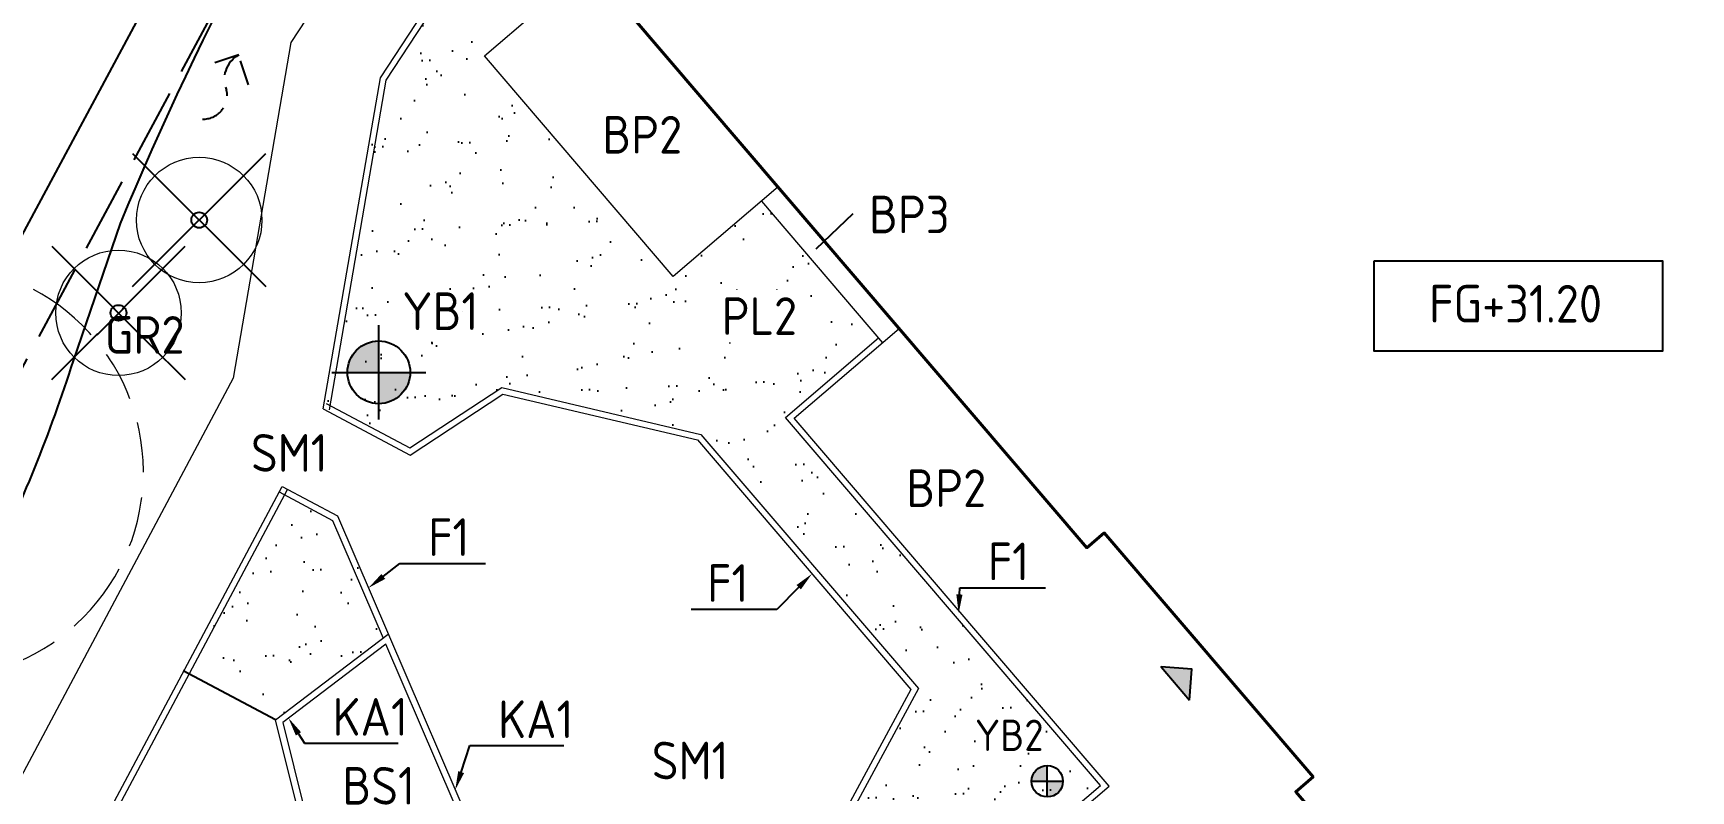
# Model space of a CAD drawing. Header units: metres. Extents: x 0 to 172473, y 0 to 6580575.
# Drawn here: x 172382.84 to 172409.25, y 6580541.34 to 6580553.42 of the extents above; entities that cross this region are included whole.
import ezdxf
from ezdxf import colors
from ezdxf.entities.mleader import LeaderData, LeaderLine
from ezdxf.enums import TextEntityAlignment as Align
from ezdxf.math import Vec2, Vec3

# ---------------------------------------------------------------- set-up
doc = ezdxf.new("R2010")
doc.units = ezdxf.units.M
doc.header["$LTSCALE"] = 0.2
for name, pattern in [('DASHED', [6, 4, -2]), ('DASHED_2', [3, 2, -1]), ('FASTGR', [8, 6, -2])]:
    doc.linetypes.add(name, pattern=pattern)
for name, color, linetype in [('A055_', 1, 'Continuous'), ('L-1822---N-', 1, 'Continuous'), ('L-DC----T1- Överbyggnad beteckning', 1, 'Continuous'), ('L-DDB2--T4-', 1, 'Continuous'), ('L-DDB2--T9-', 1, 'Continuous'), ('L-DE----T1-', 1, 'Continuous'), ('L-DE----T4-', 1, 'Continuous'), ('L-E-O------', 6, 'BH90-ENTREPGRANS'), ('L-raster plantering1', 9, 'Continuous'), ('M-001-10_text sitplan', 3, 'Continuous'), ('M-251A_Projekterade_höjder', 3, 'Continuous'), ('M-282_ytskiktsbeteckningar', 3, 'Continuous'), ('M-423_VA-punkt_linjeavvattning', 4, 'DASHED_2'), ('M-714_El-tele_punkt', 1, 'Continuous')]:
    doc.layers.add(name, color=color, linetype=linetype)
for name, color, linetype, lineweight in [('L-01S---EIN_', 6, 'Continuous', 40), ('L-DC----H1- (HÅRDGJORDA YTOR)_', 1, 'Continuous', 13), ('L-DCL--PEJN (PLANTERINGSYTOR)', 3, 'Continuous', 25), ('L-DED1--EJN (ränndal)_', 4, 'Continuous', 25), ('L-träd_inmätt krona dropzon', 4, 'DASHED', 18), ('Z-ADMFGR---(fastighetsgräns)', 1, 'FASTGR', 25), ('Z-VEGLTAEIR', 3, 'Continuous', 25)]:
    doc.layers.add(name, color=color, linetype=linetype, lineweight=lineweight)
doc.styles.add('Beteckningar', font='isocp2.shx')
doc.styles.add('ISO', font='ISO')
doc.styles.add('ISOCP', font='isocp.shx')
doc.styles.add('ISOCPEUR', font='isocpeur.ttf', dxfattribs={"height": 3.5})
doc.styles.get("Standard").update_dxf_attribs({"font": 'arial.ttf'})
doc.linetypes.add('BH90-ENTREPGRANS', pattern='A,12,-3,[1,BH90K.SHX,S=1,R=0,X=0,Y=0],-3', length=18)
pattern_1 = [(82.5, (0, 0), (-0.703506591955, 0.65896356127), [0, -0.76, 0, -0.85, 0, -0.8125]), (52.5, (0, 0), (-0.37206875537, 1.62348986485), [0, -0.41, 0, -0.685, 0, -0.2625]), (12.5, (-0.4349, -0.4349), (1.09901463645, 1.10301619158), [0, -0.25, 0, -0.9, 0, -1.175]), (2.5, (-0.4349, -0.4349), (0.75252108178, 1.37313142542), [0, -0.125, 0, -0.59, 0, -0.675])]

# ---------------------------------------------------------------- blocks, each defined once
blk = doc.blocks.new('A$Cb1110fdf')
at = {"layer": 'A055_'}
blk.add_hatch(color=256, dxfattribs=at).paths.add_polyline_path([(0, 0), (-0.35, -0.35), (0.35, -0.35)])
blk.add_lwpolyline([(0.35, -0.35), (0, 0), (-0.35, -0.35), (0.35, -0.35)], dxfattribs=at)
blk = doc.blocks.new('Belysningspollare')
at = {"linetype": 'ByBlock'}
h = blk.add_hatch(color=0, dxfattribs=at)
h.dxf.hatch_style = 1
h.paths.add_polyline_path([(-0.5, 0), (0, 0), (0, 0.5, 0.414214)])
h.paths.add_polyline_path([(0, -0.5, 0.414214), (0.5, 0), (0, 0)])
at = {"color": 0}
for p, q in [((-0.5, 0), (0.5, 0)), ((0, -0.5), (0, 0.5))]:
    blk.add_line(p, q, dxfattribs=at)
at = {"color": 0, "linetype": 'ByBlock'}
blk.add_circle((0, 0), 0.5, dxfattribs=at)
at = {"layer": 'L-DE----T1-', "style": 'Beteckningar'}
blk.add_attdef('BET', (0.54, 0.513), '', height=0.5, dxfattribs=at)
at = {"layer": 'L-DE----T4-', "style": 'Beteckningar'}
blk.add_attdef('ID', (0.54, -0.306), '', height=0.5, dxfattribs=at)
blk = doc.blocks.new('Belysningsstolpe')
at = {"linetype": 'ByBlock'}
h = blk.add_hatch(color=0, dxfattribs=at)
h.dxf.hatch_style = 1
h.paths.add_polyline_path([(-0.5, 0), (0, 0), (0, 0.5, 0.414214)])
h.paths.add_polyline_path([(0, -0.5, 0.414214), (0.5, 0), (0, 0)])
at = {"color": 0}
for p, q in [((0, -0.75), (0, 0.75)), ((-0.75, 0), (0.75, 0))]:
    blk.add_line(p, q, dxfattribs=at)
at = {"color": 0, "linetype": 'ByBlock'}
blk.add_circle((0, 0), 0.5, dxfattribs=at)
at = {"layer": 'L-DE----T1-', "style": 'Beteckningar'}
blk.add_attdef('BET', (0.54, 0.513), '', height=0.5, dxfattribs=at)
at = {"layer": 'L-DE----T4-', "style": 'Beteckningar'}
blk.add_attdef('ID', (0.54, -0.306), '', height=0.5, dxfattribs=at)
blk = doc.blocks.new('Lågpunktlinje')
blk.add_lwpolyline([(-0.379, -0.326), (0, 0), (-0.326, 0.379)])
blk.add_lwpolyline([(-1.166, 0.139, 0.487062), (-0.598, -0.042, -0.393108), (0, 0, 0.238658)], format="xyb")
blk = doc.blocks.new('*U6')
at = {"color": 0, "linetype": 'ByBlock', "lineweight": 18}
blk.add_circle((0, 0), 1, dxfattribs=at)
at = {"color": 0, "lineweight": -2}
blk.add_circle((0, 0), 0.125, dxfattribs=at)
at = {"layer": 'L-DDB2--T4-', "style": 'Beteckningar'}
for tag, p in [('NAMNLAT', (0.633, 0.182)), ('NAMNSVE', (0.633, -0.54))]:
    blk.add_attdef(tag, p, '', height=0.5, dxfattribs=at)
at = {"layer": 'L-DDB2--T9-', "style": 'Beteckningar'}
blk.add_attdef('ANM', (0.633, -1.261), '', height=0.5, dxfattribs=at)
blk = doc.blocks.new('Rives')
at = {"color": 0, "linetype": 'ByBlock', "lineweight": -2}
for p, q in [((-1.061, -1.061), (1.061, 1.061)), ((-1.061, 1.061), (1.061, -1.061))]:
    blk.add_line(p, q, dxfattribs=at)
blk = doc.blocks.new('Ytskiktssymbol')
at = {"layer": 'L-DC----T1- Överbyggnad beteckning', "color": 4, "lineweight": 13, "transparency": 16777216}
blk.add_ellipse((0, 0), major_axis=(1, 0), ratio=0.5, dxfattribs=at)
at = {"transparency": 16777216, "style": 'ISOCPEUR'}
blk.add_attdef('0', text='', height=0.5, dxfattribs=at).set_placement((0, -0.238), align=Align.CENTER)
blk = doc.blocks.new('_DotSmall')
at = {"color": 0, "linetype": 'ByBlock', "const_width": 0.5}
blk.add_lwpolyline([(-0.0625, 0, 1), (0.0625, 0, 1)], format="xyb", close=True, dxfattribs=at)

msp = doc.modelspace()

# ---------------------------------------------------------------- hatches: boundary and pattern name
at = {"layer": 'L-raster plantering1'}
h = msp.add_hatch(dxfattribs=at)
h.set_pattern_fill('AR-SAND', color=256, scale=0.5, angle=45)
h.set_pattern_definition(pattern_1)
edge = h.paths.add_edge_path()
edge.add_line((172410.483, 6580559.449), (172410.798, 6580559.08))
edge.add_line((172410.798, 6580559.08), (172409.392, 6580557.878))
edge.add_line((172409.392, 6580557.878), (172410.621, 6580556.441))
edge.add_line((172410.621, 6580556.441), (172412.026, 6580557.644))
edge.add_line((172412.026, 6580557.644), (172415.016, 6580554.148))
edge.add_line((172415.016, 6580554.148), (172413.611, 6580552.946))
edge.add_line((172413.611, 6580552.946), (172414.839, 6580551.509))
edge.add_line((172414.839, 6580551.509), (172416.245, 6580552.712))
edge.add_line((172416.245, 6580552.712), (172419.235, 6580549.216))
edge.add_line((172419.235, 6580549.216), (172417.829, 6580548.014))
edge.add_line((172417.829, 6580548.014), (172420.198, 6580545.244))
edge.add_line((172420.198, 6580545.244), (172417.12, 6580542.611))
edge.add_line((172417.12, 6580542.611), (172417.807, 6580541.808))
edge.add_line((172417.807, 6580541.808), (172417.61, 6580539.28))
edge.add_line((172417.61, 6580539.28), (172409.891, 6580532.678))
edge.add_line((172409.891, 6580532.678), (172409.631, 6580532.982))
edge.add_line((172409.631, 6580532.982), (172407.444, 6580531.111))
edge.add_line((172407.444, 6580531.111), (172407.432, 6580524.828))
edge.add_line((172407.432, 6580524.828), (172410.179, 6580522.932))
edge.add_line((172410.179, 6580522.932), (172416.771, 6580521.45))
edge.add_line((172416.771, 6580521.45), (172417.313, 6580524.657))
edge.add_line((172417.313, 6580524.657), (172412.383, 6580525.492))
edge.add_line((172412.383, 6580525.492), (172413.841, 6580534.105))
edge.add_line((172413.841, 6580534.105), (172416.379, 6580536.275))
edge.add_line((172416.379, 6580536.275), (172419.198, 6580535.798))
edge.add_line((172419.198, 6580535.798), (172421.131, 6580547.224))
edge.add_line((172421.131, 6580547.224), (172421.76, 6580547.118))
edge.add_line((172421.76, 6580547.118), (172421.448, 6580548.219))
edge.add_arc((172417.599, 6580547.128), 4, 15.8282, 40.5405)
edge.add_line((172420.639, 6580549.728), (172408.557, 6580563.854))
edge.add_line((172408.557, 6580563.854), (172406.087, 6580561.742))
edge.add_line((172406.087, 6580561.742), (172406.682, 6580561.047))
edge.add_line((172406.682, 6580561.047), (172408.088, 6580562.249))
edge.add_line((172408.088, 6580562.249), (172408.403, 6580561.881))
edge.add_line((172408.403, 6580561.881), (172410.483, 6580559.449))
h = msp.add_hatch(dxfattribs=at)
h.set_pattern_fill('AR-SAND', color=256, scale=0.5, angle=45)
h.set_pattern_definition(pattern_1)
edge = h.paths.add_edge_path()
edge.add_line((172391.432, 6580554.26), (172390.026, 6580553.058))
edge.add_line((172390.026, 6580553.058), (172393.035, 6580549.539))
edge.add_line((172393.035, 6580549.539), (172394.441, 6580550.742))
edge.add_line((172394.441, 6580550.742), (172396.307, 6580548.561))
edge.add_line((172396.307, 6580548.561), (172394.825, 6580547.293))
edge.add_line((172394.825, 6580547.293), (172399.843, 6580541.427))
edge.add_line((172399.843, 6580541.427), (172397.824, 6580539.7))
edge.add_line((172397.824, 6580539.7), (172396.423, 6580539.81))
edge.add_line((172396.423, 6580539.81), (172395.696, 6580540.659))
edge.add_line((172395.696, 6580540.659), (172396.943, 6580542.971))
edge.add_line((172396.943, 6580542.971), (172393.476, 6580547.024))
edge.add_line((172393.476, 6580547.024), (172390.303, 6580547.771))
edge.add_line((172390.303, 6580547.771), (172388.841, 6580546.808))
edge.add_line((172388.841, 6580546.808), (172387.507, 6580547.518))
edge.add_line((172387.507, 6580547.518), (172388.427, 6580552.774))
edge.add_arc((172396.568, 6580549.433), 8.8, 136.2156, 157.6908, ccw=False)
edge.add_arc((172315.787, 6580612.536), 93.756, 322.54685, 328.04995)
edge.add_line((172395.339, 6580562.923), (172397.74, 6580560.116))
edge.add_line((172397.74, 6580560.116), (172391.204, 6580554.526))
edge.add_line((172391.204, 6580554.526), (172391.432, 6580554.26))
h = msp.add_hatch(dxfattribs=at)
h.set_pattern_fill('AR-SAND', color=256, scale=0.5, angle=45)
h.set_pattern_definition(pattern_1)
h.paths.add_polyline_path([(172387.685, 6580545.724), (172386.802, 6580546.194), (172385.228, 6580543.256), (172386.7, 6580542.472), (172388.496, 6580543.837)])
h.paths.add_polyline_path([(172398.569, 6580537.243), (172397.749, 6580538.202), (172396.752, 6580538.279), (172394.71, 6580535.386), (172395.519, 6580533.105), (172395.602, 6580532.872)])
h.paths.add_polyline_path([(172390.572, 6580538.752), (172390.123, 6580539.797), (172387.443, 6580539.48), (172388.73, 6580534.302), (172393.971, 6580530.684), (172394.51, 6580531.465), (172393.486, 6580534.349), (172389.743, 6580535.229)])

# ---------------------------------------------------------------- linework, layer by layer
at = {"layer": 'L-01S---EIN_'}
msp.add_lwpolyline([(172391.698, 6580554.488), (172399.628, 6580545.217), (172399.905, 6580545.454), (172403.233, 6580541.563), (172402.956, 6580541.326), (172408.867, 6580534.414), (172414.871, 6580539.549), (172414.081, 6580540.472), (172419.705, 6580545.282), (172404.274, 6580563.323), (172398.65, 6580558.513), (172397.701, 6580559.623), (172391.698, 6580554.488)], dxfattribs=at)
at = {"layer": 'L-DC----H1- (HÅRDGJORDA YTOR)_'}
for points in [[(172399.003, 6580573.008), (172396.401, 6580567.682), (172386.944, 6580553.272), (172386.023, 6580547.922), (172382.149, 6580540.648), (172379.065, 6580542.303)], [(172394.707, 6580550.969), (172393.035, 6580549.539), (172390.026, 6580553.058), (172391.698, 6580554.488)], [(172394.441, 6580550.742), (172396.372, 6580548.485)], [(172397.858, 6580539.597), (172398.822, 6580540.422), (172399.984, 6580541.416), (172397.956, 6580543.787), (172394.966, 6580547.282), (172396.638, 6580548.712)], [(172387.507, 6580547.518), (172388.841, 6580546.808), (172390.303, 6580547.771), (172393.476, 6580547.024), (172396.943, 6580542.971), (172395.696, 6580540.659), (172396.423, 6580539.81), (172397.824, 6580539.7), (172398.757, 6580540.498), (172399.843, 6580541.427), (172397.88, 6580543.722), (172394.825, 6580547.293), (172396.307, 6580548.561)], [(172387.46, 6580547.43), (172388.846, 6580546.692), (172390.322, 6580547.664), (172393.421, 6580546.935), (172396.822, 6580542.958), (172395.575, 6580540.646), (172396.374, 6580539.713), (172397.758, 6580539.605)], [(172361.06, 6580494.159), (172367.807, 6580508.533), (172369.765, 6580514.206), (172386.802, 6580546.194)], [(172367.921, 6580508.558), (172369.857, 6580514.165), (172386.89, 6580546.147)], [(172386.755, 6580546.106), (172387.607, 6580545.652), (172388.414, 6580543.775)], [(172386.802, 6580546.194), (172387.685, 6580545.724), (172390.676, 6580538.761), (172389.863, 6580535.304), (172393.562, 6580534.434), (172394.58, 6580531.566)], [(172390.226, 6580539.809), (172387.44, 6580539.492), (172386.7, 6580542.472), (172388.496, 6580543.837)]]:
    msp.add_lwpolyline(points, dxfattribs=at)
at = {"layer": 'L-DCL--PEJN (PLANTERINGSYTOR)'}
msp.add_lwpolyline([(172386.7, 6580542.472), (172385.228, 6580543.256)], dxfattribs=at)
at = {"layer": 'L-DED1--EJN (ränndal)_'}
msp.add_lwpolyline([(172396.942, 6580573.346, -0.041205), (172389.065, 6580559.423, 0.049202), (172384.22, 6580550.385), (172383.472, 6580548.198, -0.038109), (172382.112, 6580544.833), (172380.387, 6580541.594)], format="xyb", dxfattribs=at)
at = {"layer": 'M-251A_Projekterade_höjder', "elevation": -30.995}
msp.add_lwpolyline([(172404.209, 6580549.791), (172408.803, 6580549.791), (172408.803, 6580548.353), (172404.209, 6580548.353)], close=True, dxfattribs=at)
at = {"layer": 'M-282_ytskiktsbeteckningar'}
msp.add_lwpolyline([(172395.9, 6580550.54), (172395.31, 6580549.976)], dxfattribs=at)
at = {"layer": 'Z-ADMFGR---(fastighetsgräns)'}
msp.add_lwpolyline([(172378.651, 6580380.529), (172425.575, 6580454.653), (172426.849, 6580457.913), (172433.208, 6580474.19), (172436.899, 6580487.694), (172429.419, 6580520.675), (172435.446, 6580556.197), (172396.353, 6580573.608), (172353.112, 6580493.014), (172347.942, 6580483.424)], dxfattribs=at)

# ---------------------------------------------------------------- block references
at = {"layer": 'L-01S---EIN_', "rotation": 310.5404563085074}
msp.add_blockref('A$Cb1110fdf', (172401.303, 6580543.281), dxfattribs=at)
at = {"layer": 'M-423_VA-punkt_linjeavvattning', "linetype": 'Continuous', "rotation": 67.25900307779239}
msp.add_blockref('Lågpunktlinje', (172386.112, 6580553.073), dxfattribs=at)
at = {"layer": 'M-714_El-tele_punkt'}
ref = msp.add_blockref('Belysningsstolpe', (172388.344, 6580548.013), dxfattribs=at)
ref.add_attrib('BET', 'YB1', (172388.717, 6580548.688), dxfattribs={"layer": 'L-1822---N-', "height": 0.6, "style": 'Beteckningar'})
ref = msp.add_blockref('Belysningspollare', (172398.997, 6580541.493), dxfattribs=dict(at, xscale=0.5, yscale=0.5, zscale=0.5))
ref.add_attrib('BET', 'YB2', (172397.844, 6580541.976), dxfattribs={"layer": 'L-1822---N-', "height": 0.5, "style": 'Beteckningar'})
at = {"layer": 'Z-VEGLTAEIR'}
for name in ['Rives', '*U6']:
    msp.add_blockref(name, (172385.482, 6580550.441, 31.968), dxfattribs=at)

# ---------------------------------------------------------------- texts
at = {"layer": 'M-251A_Projekterade_höjder', "style": 'ISO'}
msp.add_text('FG+31.20', height=0.6, dxfattribs=at).set_placement((172405.082, 6580548.807, -30.995))

# ---------------------------------------------------------------- leaders
at = {"layer": 'M-001-10_text sitplan', "color": 4}
ml = msp.add_multileader_mtext('Standard', dxfattribs=at)
ml.set_content('{\\C256;F1}', color=4, style='ISOCP')
ml.set_leader_properties()
ml.build(insert=Vec2(0, 0))
ml.multileader.update_dxf_attribs({"text_left_attachment_type": 5, "text_right_attachment_type": 5, "dogleg_length": 0.36, "arrow_head_size": 0.3})
ctx = ml.context
ctx.base_point, ctx.char_height, ctx.arrow_head_size, ctx.landing_gap_size, ctx.plane_origin = Vec3(172389.042, 6580544.965), 0.6, 0.3, 0.09, Vec3(172392.717, 6580541.741)
ctx.left_attachment, ctx.right_attachment = 5, 5
notes = []
notes.append((ctx, [(0, (1, 1, 0), (172388.682, 6580544.965), (1, 0), 0.36, [(1, [(172388.179, 6580544.575)], 0, [])])]))
ctx.mtext.insert, ctx.mtext.width, ctx.mtext.flow_direction = Vec3(172389.132, 6580545.685), 1.03536, 5
ml = msp.add_multileader_mtext('Standard', dxfattribs=at)
ml.set_content('{\\C256;F1}', color=4, style='ISOCP')
ml.set_leader_properties()
ml.build(insert=Vec2(0, 0))
ml.multileader.update_dxf_attribs({"text_left_attachment_type": 5, "text_right_attachment_type": 5, "dogleg_length": 0.36, "arrow_head_size": 0.3})
ctx = ml.context
ctx.base_point, ctx.char_height, ctx.arrow_head_size, ctx.landing_gap_size, ctx.plane_origin = Vec3(172397.961, 6580544.578), 0.6, 0.3, 0.09, Vec3(172399.989, 6580543.497)
ctx.left_attachment, ctx.right_attachment = 5, 5
notes.append((ctx, [(0, (1, 1, 0), (172397.601, 6580544.578), (1, 0), 0.36, [(1, [(172397.585, 6580544.172)], 0, [])])]))
ctx.mtext.insert, ctx.mtext.width, ctx.mtext.flow_direction = Vec3(172398.051, 6580545.298), 1.03536, 5
ml = msp.add_multileader_mtext('Standard', dxfattribs=at)
ml.set_content('{\\C256;F1}', color=4, style='ISOCP')
ml.set_leader_properties()
ml.build(insert=Vec2(0, 0))
ml.multileader.update_dxf_attribs({"text_left_attachment_type": 5, "text_right_attachment_type": 5, "dogleg_length": 0.36, "arrow_head_size": 0.3})
ctx = ml.context
ctx.base_point, ctx.char_height, ctx.arrow_head_size, ctx.landing_gap_size, ctx.plane_origin = Vec3(172393.605, 6580544.233), 0.6, 0.3, 0.09, Vec3(172397.281, 6580541.008)
ctx.left_attachment, ctx.right_attachment, ctx.text_align_type = 5, 5, 2
notes.append((ctx, [(1, (1, 1, 0), (172394.685, 6580544.233), (-1, 0), 0.36, [(1, [(172395.247, 6580544.8)], 0, [])])]))
ctx.mtext.insert, ctx.mtext.width, ctx.mtext.alignment, ctx.mtext.flow_direction = Vec3(172394.235, 6580544.953), 1.03536, 3, 5
ml = msp.add_multileader_mtext('Standard', dxfattribs=at)
ml.set_content('{\\C256;KA1}', color=4, style='ISOCP')
ml.set_leader_properties()
ml.build(insert=Vec2(0, 0))
ml.multileader.update_dxf_attribs({"text_left_attachment_type": 5, "text_right_attachment_type": 5, "dogleg_length": 0.36, "arrow_head_size": 0.3})
ctx = ml.context
ctx.base_point, ctx.char_height, ctx.arrow_head_size, ctx.landing_gap_size, ctx.plane_origin = Vec3(172387.518, 6580542.1), 0.6, 0.3, 0.09, Vec3(172391.348, 6580539.509)
ctx.left_attachment, ctx.right_attachment = 5, 5
notes.append((ctx, [(0, (1, 1, 0), (172387.158, 6580542.1), (1, 0), 0.36, [(1, [(172386.904, 6580542.502)], 0, [])])]))
ctx.mtext.insert, ctx.mtext.width, ctx.mtext.flow_direction = Vec3(172387.608, 6580542.82), 1.03536, 5
ml = msp.add_multileader_mtext('Standard', dxfattribs=at)
ml.set_content('{\\C256;KA1}', color=4, style='ISOCP')
ml.set_leader_properties()
ml.build(insert=Vec2(0, 0))
ml.multileader.update_dxf_attribs({"text_left_attachment_type": 5, "text_right_attachment_type": 5, "dogleg_length": 0.36, "arrow_head_size": 0.3})
ctx = ml.context
ctx.base_point, ctx.char_height, ctx.arrow_head_size, ctx.landing_gap_size, ctx.plane_origin = Vec3(172390.157, 6580542.062), 0.6, 0.3, 0.09, Vec3(172393.987, 6580539.471)
ctx.left_attachment, ctx.right_attachment = 5, 5
notes.append((ctx, [(0, (1, 1, 0), (172389.797, 6580542.062), (1, 0), 0.36, [(1, [(172389.562, 6580541.355)], 0, [])])]))
ctx.mtext.insert, ctx.mtext.width, ctx.mtext.flow_direction = Vec3(172390.247, 6580542.782), 1.03536, 5
for ctx, leaders in notes:
    for number, flags, end, landing, length, lines in leaders:
        leader = LeaderData()
        leader.index, (leader.has_last_leader_line, leader.has_dogleg_vector, leader.attachment_direction) = number, flags
        leader.last_leader_point, leader.dogleg_vector, leader.dogleg_length = Vec3(end), Vec3(landing), length
        for number, points, colour, breaks in lines:
            line = LeaderLine()
            line.index, line.vertices, line.color, line.breaks = number, Vec3.list(points), colors.encode_raw_color(colour), breaks
            leader.lines.append(line)
        ctx.leaders.append(leader)

# ---------------------------------------------------------------- next in the draw order: texts
at = {"layer": 'M-282_ytskiktsbeteckningar', "char_height": 0.6, "attachment_point": 1, "style": 'ISOCP', "bg_fill": 3, "box_fill_scale": 1.2, "bg_fill_color": 256, "bg_fill_transparency": 0}
for s, insert in [('BP2', (172391.908, 6580552.101)), ('BP3', (172396.158, 6580550.83)), ('PL2', (172393.81, 6580549.21)), ('GR2', (172383.977, 6580548.91)), ('SM1', (172386.308, 6580547.029)), ('BP2', (172396.752, 6580546.466)), ('SM1', (172392.695, 6580542.124)), ('BS1', (172387.765, 6580541.721))]:
    msp.add_mtext(s, dxfattribs=dict(at, insert=insert))

# ---------------------------------------------------------------- next in the draw order: linework, layer by layer
at = {"layer": 'L-DC----H1- (HÅRDGJORDA YTOR)_'}
for points in [[(172387.46, 6580547.43), (172388.369, 6580552.71), (172397.707, 6580566.939), (172400.351, 6580572.35)], [(172387.559, 6580547.413), (172388.464, 6580552.673), (172397.795, 6580566.889), (172400.441, 6580572.306)]]:
    msp.add_lwpolyline(points, dxfattribs=at)
msp.add_lwpolyline([(172388.454, 6580543.68), (172386.813, 6580542.432), (172387.516, 6580539.602), (172390.081, 6580539.893)], close=True, dxfattribs=at)
at = {"layer": 'L-E-O------'}
msp.add_lwpolyline([(172354.08, 6580496.933), (172395.911, 6580574.9), (172436.562, 6580556.794), (172434.831, 6580546.591), (172435.113, 6580546.729), (172436.263, 6580547.099)], dxfattribs=at)
at = {"layer": 'L-träd_inmätt krona dropzon'}
for points in [[(172378.847, 6580548.623, -0.414214), (172383.497, 6580548.878, -0.414214), (172383.752, 6580544.227)], [(172383.752, 6580544.227, -0.414214), (172379.101, 6580543.973, -0.414214), (172378.847, 6580548.623)]]:
    msp.add_lwpolyline(points, format="xyb", dxfattribs=at)

# ---------------------------------------------------------------- next in the draw order: block references
at = {"layer": 'Z-VEGLTAEIR'}
for name in ['Rives', '*U6']:
    msp.add_blockref(name, (172384.196, 6580548.961, 31.842), dxfattribs=at)

# ---------------------------------------------------------------- next in the draw order: leaders
at = {"layer": 'M-282_ytskiktsbeteckningar'}
ml = msp.add_multileader_block('Standard', dxfattribs=at)
ml.set_content('Ytskiktssymbol', color=4)
ml.set_attribute('0', 'TR2', width=0)
ml.set_leader_properties(color=4)
ml.set_arrow_properties(name='DOTSMALL')
ml.build(insert=Vec2(0, 0))
ml.multileader.update_dxf_attribs({"has_dogleg": 0, "dogleg_length": 0, "arrow_head_size": 0.0004, "block_connection_type": 1})
ctx = ml.context
ctx.base_point, ctx.char_height, ctx.arrow_head_size, ctx.landing_gap_size, ctx.plane_origin, ctx.plane_x_axis, ctx.plane_y_axis = Vec3(172427.908, 6580554.942), 0.18, 0.0004, 0.09, Vec3(172427.605, 6580555.444), Vec3(0.999997, 0.002307), Vec3(-0.002307, 0.999997)
ctx.attachment_type = 1
notes = []
notes.append((ctx, [(0, (0, 0, 0), (0, 0), (1, 0), 1, [])]))
ctx.block.insert, ctx.block.rotation = Vec3(172427.908, 6580554.942), 0.002307
for ctx, leaders in notes:
    for number, flags, end, landing, length, lines in leaders:
        leader = LeaderData()
        leader.index, (leader.has_last_leader_line, leader.has_dogleg_vector, leader.attachment_direction) = number, flags
        leader.last_leader_point, leader.dogleg_vector, leader.dogleg_length = Vec3(end), Vec3(landing), length
        for number, points, colour, breaks in lines:
            line = LeaderLine()
            line.index, line.vertices, line.color, line.breaks = number, Vec3.list(points), colors.encode_raw_color(colour), breaks
            leader.lines.append(line)
        ctx.leaders.append(leader)

doc.saveas('drawing.dxf')
